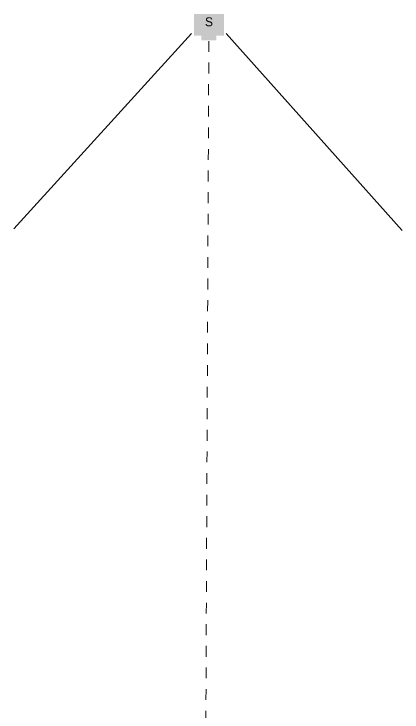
# Model space of a CAD drawing. Header units: inches. Extents: x -355 to 955, y -237 to 947.
# Drawn here: x 275.1 to 533.9, y 481.8 to 947.1 of the extents above; entities that cross this region are included whole.
import ezdxf

# ---------------------------------------------------------------- set-up
doc = ezdxf.new("R2010")
doc.units = ezdxf.units.IN
doc.header["$LTSCALE"] = 96
doc.header["$MEASUREMENT"] = 0
doc.linetypes.add('Dot', pattern=[0.15, 0.075, -0.075])
doc.layers.add('Cameras-3', color=7, linetype='Continuous', lineweight=0, true_color=0x004080)

msp = doc.modelspace()

# ---------------------------------------------------------------- linework, layer by layer
at = {"layer": 'Cameras-3', "transparency": 33554687}
for p, q in [((393.44, 934.19), (275.14, 803.87)), ((416.73, 934.09), (533.89, 802.74))]:
    msp.add_line(p, q, dxfattribs=at)
at = {"layer": 'Cameras-3', "linetype": 'Dot', "transparency": 33554687}
msp.add_line((405.07, 929.08), (401.97, 218.59), dxfattribs=at)
at = {"layer": 'Cameras-3', "transparency": 33554687}
for points in [[(415.12, 942.03), (395.12, 942.11), (415.14, 947.03), (395.14, 947.12)], [(415.12, 942.03), (395.12, 942.11), (415.08, 932.6), (395.08, 932.69)], [(410.09, 934.29), (400.09, 934.33), (410.07, 929.58), (400.07, 929.62)]]:
    msp.add_solid(points, dxfattribs=at)

# ---------------------------------------------------------------- texts
at = {"layer": 'Cameras-3', "transparency": 33554687, "insert": (402.51, 938.79), "char_height": 6, "width": 10.38, "attachment_point": 7}
msp.add_mtext('\\fChief Blueprint|b0|i0|c0|p0;S', dxfattribs=at)

doc.saveas('drawing.dxf')
